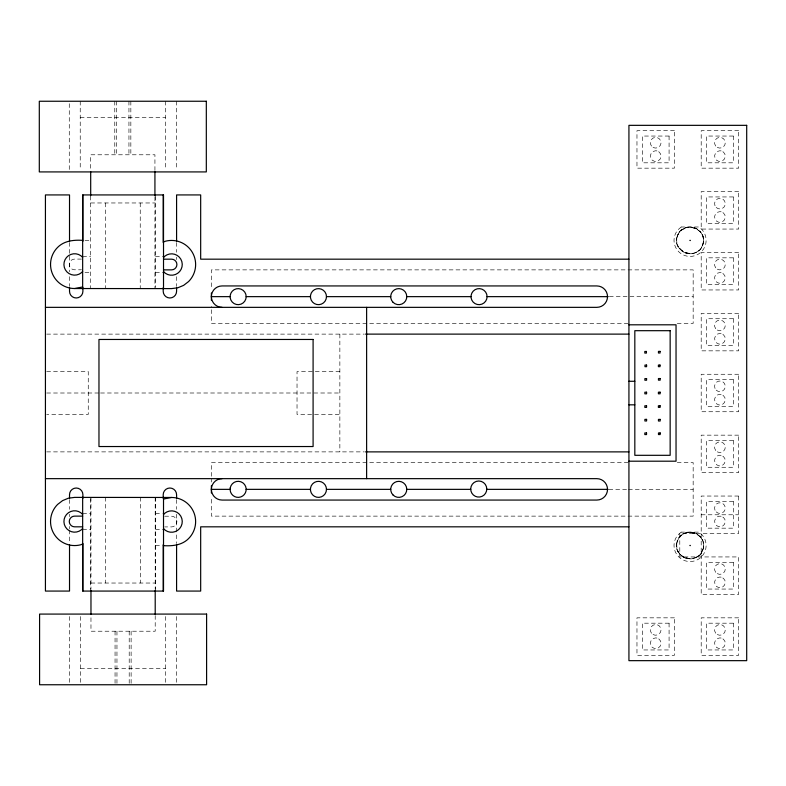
<?xml version="1.0" encoding="UTF-8"?>
<svg xmlns="http://www.w3.org/2000/svg" width="786" height="786" viewBox="0 0 786 786"><rect width="100%" height="100%" fill="white"/><g stroke="black" fill="none" stroke-linecap="round" stroke-linejoin="round"><path stroke-width="0.59" stroke-dasharray="3.93 2.95" d="M677.444 235.78C670.93 251.766 697.408 261.404 702.694 244.967C709.208 228.981 682.739 219.343 677.444 235.78L679.104 232.695M702.645 244.947L703.401 241.538M676.687 544.334C677.542 527.082 705.612 529.538 703.45 546.673C702.596 563.926 674.535 561.469 676.687 544.334L676.893 547.832M701.033 553.187L702.645 550.082M679.104 537.83L681.472 535.256M681.472 230.121L687.75 227.193M695.728 557.638L698.675 555.761M684.419 533.38L687.75 532.328L694.647 532.928M689.489 240.398L690.648 240.349M689.489 545.533L690.648 545.484M80.231 117.311L165.394 117.311M90.695 202.965L154.93 202.965M84.957 240.349L90.695 240.349M82.658 256.413L90.695 256.413M155.49 256.491L163.517 256.491M81.518 259.085L74.631 259.085A5.355 5.355 0 0 0 69.276 264.44A5.355 5.355 0 0 0 74.631 269.795L81.518 269.795M84.957 272.477L90.695 272.477M155.49 272.555L163.517 272.555M609.366 296.646L693.164 296.646M628.191 323.41L211.385 323.41L211.385 306.373M677.227 323.41L693.164 323.41L693.164 269.873L211.385 269.873L211.385 289.346M46.659 334.119L364.331 334.119M46.659 371.591L88.258 371.591L88.258 414.419L46.659 414.409M339.857 371.591L297.029 371.591L297.029 414.419L339.857 414.409M46.659 393.01L99.409 393M100.539 393L339.857 393M46.659 451.881L364.331 451.881M628.191 462.59L211.385 462.59L211.385 482.054M677.227 462.59L693.164 462.59L693.164 516.127L211.385 516.127L211.385 496.654M608.885 489.354L627.7 489.354M628.427 489.354L693.164 489.354M82.658 513.445L90.695 513.445M155.49 513.523L162.378 513.523M701.2 514.781L738.673 514.781M164.667 516.206L171.554 516.206A5.355 5.355 0 0 1 176.899 521.56A5.355 5.355 0 0 1 171.554 526.915L164.667 526.915M82.658 529.509L90.695 529.509M155.49 529.587L163.517 529.587M155.49 545.651L162.378 545.651M90.97 583.035L155.206 583.035M80.506 668.69L165.669 668.69M685.49 252.945L688.9 253.701M694.647 227.802L697.742 229.414M682.395 556.468L685.49 558.08M682.395 251.333L677.945 246.028M677.945 551.163L679.821 554.11M702.203 234.719L703.254 238.05M690.049 239.799L690.098 240.948M690.049 544.924L690.098 546.083M339.857 334.119L339.857 451.881M176.585 242.501L176.585 252.257M176.585 257.14L176.585 259.577M176.585 276.652L176.585 286.409M176.585 499.591L176.585 509.348M176.585 514.231L176.585 543.499M176.624 616.519L176.624 682.317M176.339 101.247L176.339 169.481M165.669 616.509L165.669 684.753M165.394 101.247L165.394 169.491M155.49 196.136L155.49 287.401M155.49 497.391L155.49 589.854M155.206 497.391L155.206 589.058M155.206 615.556L155.206 631.217L90.97 631.217L90.97 615.556M154.93 170.444L154.93 154.783L90.695 154.783L90.695 170.444M154.93 196.942L154.93 288.609M140.517 497.391L140.517 583.035M140.242 202.965L140.242 288.609M131.115 631.217L131.124 684.753M130.84 101.247L130.84 154.783M129.209 631.217L129.209 684.753M128.943 101.247L128.943 154.783M116.957 631.217L116.957 684.753M116.692 101.247L116.692 154.783M115.061 631.217L115.061 684.753M114.776 101.247L114.785 154.783M105.658 497.391L105.658 583.035M105.383 202.965L105.383 288.609M90.97 497.391L90.97 589.058M90.695 196.146L90.695 288.609M90.695 498.599L90.695 589.864M80.506 616.509L80.506 684.753M80.231 101.247L80.231 169.491M69.561 616.519L69.561 684.753M69.522 242.501L69.522 271.769M69.522 276.652L69.522 286.409M69.522 499.591L69.522 509.348M69.522 514.231L69.522 516.667M69.522 526.423L69.522 528.86M69.522 530.078L69.522 543.499M69.276 103.683L69.276 169.481M677.267 236.547C671.666 252.807 698.538 260.932 702.89 244.289C708.481 228.019 681.619 219.903 677.267 236.547M677.267 541.672C671.666 557.942 698.538 566.058 702.89 549.414C708.481 533.154 681.619 525.028 677.267 541.672M681.207 226.987L678.082 229.689A16.064 16.064 0 0 0 679.379 252.365A16.064 16.064 0 0 0 702.055 251.058A16.064 16.064 0 0 0 700.758 228.382L698.705 226.987L681.207 226.987M681.207 532.122L678.082 534.814A16.064 16.064 0 0 0 679.379 557.49A16.064 16.064 0 0 0 702.055 556.193A16.064 16.064 0 0 0 700.758 533.517L698.705 532.122L681.207 532.122M674.427 130.692L636.965 130.692L636.965 168.165L674.427 168.165L674.427 130.692M738.673 130.692L701.2 130.692L701.2 168.165L738.673 168.165L738.673 130.692M669.082 136.047L642.309 136.047L642.309 162.81L669.082 162.81L669.082 136.047M733.318 136.047L706.555 136.047L706.555 162.81L733.318 162.81L733.318 136.047M738.673 191.588L701.2 191.588L701.2 229.06L738.673 229.06L738.673 191.588M733.318 196.942L706.555 196.942L706.555 223.705L733.318 223.705L733.318 196.942M738.673 252.483L701.2 252.483L701.2 289.955L738.673 289.955L738.673 252.483M733.318 257.828L706.555 257.828L706.555 284.601L733.318 284.601L733.318 257.828M738.673 313.368L701.2 313.368L701.2 350.841L738.673 350.841L738.673 313.368M733.318 318.723L706.555 318.723L706.555 345.486L733.318 345.486L733.318 318.723M738.673 374.264L701.2 374.264L701.2 411.736L738.673 411.736L738.673 374.264M733.318 379.618L706.555 379.618L706.555 406.382L733.318 406.382L733.318 379.618M738.673 435.159L701.2 435.159L701.2 472.632L738.673 472.632L738.673 435.159M733.318 440.514L706.555 440.514L706.555 467.277L733.318 467.277L733.318 440.514M738.673 496.045L701.2 496.045L701.2 594.413L738.673 594.413L738.673 556.94L679.782 556.94L679.782 533.517L738.673 533.517L738.673 496.045M733.318 501.399L706.555 501.399L706.555 528.172L733.318 528.172L733.318 501.399M733.318 562.295L706.555 562.295L706.555 589.058L733.318 589.058L733.318 562.295M674.427 617.835L636.965 617.835L636.965 655.308L674.427 655.308L674.427 617.835M738.673 617.835L701.2 617.835L701.2 655.308L738.673 655.308L738.673 617.835M669.082 623.19L642.309 623.19L642.309 649.953L669.082 649.953L669.082 623.19M733.318 623.19L706.555 623.19L706.555 649.953L733.318 649.953L733.318 623.19M721.175 150.912L719.789 150.774A5.355 5.355 0 0 0 718.689 161.326L720.084 161.474A5.355 5.355 0 0 0 721.175 150.912M656.939 150.912L655.544 150.774A5.355 5.355 0 0 0 654.453 161.326L655.848 161.474A5.355 5.355 0 0 0 656.939 150.912M721.175 211.807L719.789 211.66A5.355 5.355 0 0 0 718.689 222.222L720.084 222.369A5.355 5.355 0 0 0 721.175 211.807M721.175 272.703L719.789 272.555A5.355 5.355 0 0 0 718.689 283.117L720.084 283.255A5.355 5.355 0 0 0 721.175 272.703M721.175 333.588L719.789 333.451A5.355 5.355 0 0 0 718.689 344.003L720.084 344.15A5.355 5.355 0 0 0 721.175 333.588M721.175 394.484L719.789 394.336A5.355 5.355 0 0 0 718.689 404.898L720.084 405.045A5.355 5.355 0 0 0 721.175 394.484M721.175 455.379L719.789 455.232A5.355 5.355 0 0 0 718.689 465.793L720.084 465.931A5.355 5.355 0 0 0 721.175 455.379M721.175 516.264L719.789 516.127A5.355 5.355 0 0 0 718.689 526.679L720.084 526.826A5.355 5.355 0 0 0 721.175 516.264M721.175 577.16L719.789 577.022A5.355 5.355 0 0 0 718.689 587.574L720.084 587.722A5.355 5.355 0 0 0 721.175 577.16M721.175 638.055L719.789 637.908A5.355 5.355 0 0 0 718.689 648.47L720.084 648.617A5.355 5.355 0 0 0 721.175 638.055M656.939 638.055L655.544 637.908A5.355 5.355 0 0 0 654.453 648.47L655.848 648.617A5.355 5.355 0 0 0 656.939 638.055M716.144 511.882A5.355 5.355 0 0 0 725.105 509.475A5.355 5.355 0 0 0 718.551 502.922A5.355 5.355 0 0 0 716.144 511.882M716.144 390.092A5.355 5.355 0 0 0 725.105 387.695A5.355 5.355 0 0 0 718.551 381.141A5.355 5.355 0 0 0 716.144 390.092M717.254 330.051A5.355 5.355 0 0 0 725.291 325.414A5.355 5.355 0 0 0 717.254 320.776A5.355 5.355 0 0 0 717.254 330.051M717.254 269.156A5.355 5.355 0 0 0 725.291 264.528A5.355 5.355 0 0 0 717.254 259.891A5.355 5.355 0 0 0 717.254 269.156M716.144 207.416A5.355 5.355 0 0 0 725.105 205.018A5.355 5.355 0 0 0 718.551 198.465A5.355 5.355 0 0 0 716.144 207.416M717.254 147.375A5.355 5.355 0 0 0 725.291 142.738A5.355 5.355 0 0 0 717.254 138.1A5.355 5.355 0 0 0 717.254 147.375M653.019 147.375A5.355 5.355 0 0 0 661.046 142.738A5.355 5.355 0 0 0 653.019 138.1A5.355 5.355 0 0 0 653.019 147.375M717.254 451.832A5.355 5.355 0 0 0 725.291 447.205A5.355 5.355 0 0 0 717.254 442.567A5.355 5.355 0 0 0 717.254 451.832M717.254 573.623A5.355 5.355 0 0 0 725.291 568.985A5.355 5.355 0 0 0 717.254 564.348A5.355 5.355 0 0 0 717.254 573.623M717.254 634.518A5.355 5.355 0 0 0 725.291 629.881A5.355 5.355 0 0 0 717.254 625.243A5.355 5.355 0 0 0 717.254 634.518M653.019 634.518A5.355 5.355 0 0 0 661.046 629.881A5.355 5.355 0 0 0 653.019 625.243A5.355 5.355 0 0 0 653.019 634.518M683.024 251.785A13.382 13.382 0 0 0 703.45 240.84A13.382 13.382 0 0 0 683.751 228.618A13.382 13.382 0 0 0 683.024 251.785M683.024 556.92A13.382 13.382 0 0 0 703.45 545.965A13.382 13.382 0 0 0 683.751 533.753A13.382 13.382 0 0 0 683.024 556.92"/><path stroke-width="1.18" d="M82.658 271.396L81.42 272.722A10.709 10.709 0 0 1 66.967 271.927A10.709 10.709 0 0 1 66.515 257.464A10.709 10.709 0 0 1 80.879 255.745L82.658 257.425M163.517 257.572L164.765 256.246A10.709 10.709 0 0 1 179.208 257.042A10.709 10.709 0 0 1 179.67 271.504A10.709 10.709 0 0 1 165.306 273.223L163.517 271.543M82.658 528.428L81.42 529.754A10.709 10.709 0 0 1 66.967 528.958A10.709 10.709 0 0 1 66.515 514.496A10.709 10.709 0 0 1 80.879 512.777L82.658 514.457M163.517 514.604L164.765 513.278A10.709 10.709 0 0 1 179.208 514.073A10.709 10.709 0 0 1 179.67 528.536A10.709 10.709 0 0 1 165.306 530.255L163.517 528.575M163.517 242L165.315 241.253A24.091 24.091 0 0 1 188.581 281.555L183.59 285.387L177.783 287.794L171.554 288.609L74.631 288.531A24.091 24.091 0 0 1 57.594 247.413C64.147 240.742 73.815 239.779 82.658 240.349M82.658 286.969L74.631 288.531M163.517 499.031L171.554 497.469A24.091 24.091 0 0 1 188.581 538.587C182.038 545.258 172.37 546.221 163.517 545.651M82.658 544L80.87 544.747A24.091 24.091 0 0 1 57.594 504.445L62.585 500.613L68.392 498.206L74.631 497.391L171.554 497.469M163.517 259.174L171.554 259.174A5.355 5.355 0 0 1 176.899 264.528A5.355 5.355 0 0 1 171.554 269.873L163.517 269.873M628.928 259.174L200.676 259.174L200.676 194.928L176.585 194.928L176.585 241.282M222.084 307.346A10.709 10.709 0 0 1 211.385 296.646L230.121 296.646M246.175 296.646A8.027 8.027 0 0 0 234.13 289.69A8.027 8.027 0 0 0 234.13 303.593A8.027 8.027 0 0 0 246.175 296.646L310.411 296.646M326.475 296.646A8.027 8.027 0 0 0 314.429 289.69A8.027 8.027 0 0 0 314.429 303.593A8.027 8.027 0 0 0 326.475 296.646L390.711 296.646M406.775 296.646L471.01 296.646M487.074 296.646A8.027 8.027 0 0 0 475.029 289.69A8.027 8.027 0 0 0 475.029 303.593A8.027 8.027 0 0 0 487.074 296.646L608.138 296.646M45.431 307.346L596.81 307.346A10.709 10.709 0 0 0 607.519 296.646A10.709 10.709 0 0 0 596.81 285.937L222.084 285.937A10.709 10.709 0 0 0 211.385 296.646M628.928 324.805L676.039 324.805L676.039 461.195L628.928 461.195M365.549 334.119L628.928 334.119M628.928 381.279L634.823 381.279M628.928 404.829L634.823 404.829M365.549 451.881L628.928 451.881M45.431 478.654L596.81 478.654A10.709 10.709 0 0 1 607.519 489.354A10.709 10.709 0 0 1 596.81 500.063L222.084 500.063A10.709 10.709 0 0 1 211.385 489.354A10.709 10.709 0 0 1 222.084 478.654M211.385 489.354L230.17 489.354M246.126 489.354L310.411 489.354M326.475 489.354A8.027 8.027 0 0 1 314.429 496.31A8.027 8.027 0 0 1 314.429 482.408A8.027 8.027 0 0 1 326.475 489.354L390.711 489.354M406.775 489.354L470.765 489.354M486.74 489.354L608.089 489.354M82.658 516.127L74.631 516.127A5.355 5.355 0 0 0 69.276 521.472A5.355 5.355 0 0 0 74.631 526.826L82.658 526.826M628.928 526.826L200.676 526.826L200.676 591.072L176.585 591.072L176.585 544.718M366.62 307.346L366.62 478.654M211.385 292.991L211.385 300.291M211.385 485.709L211.385 493.009M176.585 287.627L176.585 291.292A6.691 6.691 0 0 1 169.894 297.982A6.691 6.691 0 0 1 163.203 291.292L163.203 287.627M176.585 498.373L176.585 494.708A6.691 6.691 0 0 0 169.894 488.018A6.691 6.691 0 0 0 163.203 494.708L163.203 498.373M163.517 288.609L163.517 194.928L82.658 194.928L82.658 288.609M163.517 497.391L163.517 591.072L82.658 591.072L82.658 497.391M163.203 194.928L163.203 242.501M163.203 544.718L163.203 591.072M155.206 590.266L155.206 614.357M154.93 171.643L154.93 195.734M90.97 590.266L90.97 614.357M90.695 171.643L90.695 195.734M82.903 194.928L82.903 241.282M82.903 287.627L82.903 291.292A6.691 6.691 0 0 1 76.213 297.982A6.691 6.691 0 0 1 69.522 291.292L69.522 287.627M82.903 498.373L82.903 494.708A6.691 6.691 0 0 0 76.213 488.018A6.691 6.691 0 0 0 69.522 494.708L69.522 498.373M82.903 543.499L82.903 591.072M69.522 241.282L69.522 194.928L45.431 194.928L45.431 591.072L69.522 591.072L69.522 544.718M230.259 487.851L230.141 489.943A8.027 8.027 0 0 0 236.635 497.243L238.728 497.361A8.027 8.027 0 0 0 246.038 490.867L246.156 488.774A8.027 8.027 0 0 0 230.259 487.851M486.78 489.089L486.485 491.162A8.027 8.027 0 0 1 470.971 491.054L470.716 488.98A8.027 8.027 0 0 1 478.802 481.003A8.027 8.027 0 0 1 486.78 489.089M206.315 101.247L39.3 101.247L39.3 171.918L206.315 171.918L206.315 101.247M746.7 125.338L628.928 125.338L628.928 660.662L746.7 660.662L746.7 125.338M670.153 330.69L634.823 330.69L634.823 455.31L670.153 455.31L670.153 330.69M313.093 339.464L98.967 339.464L98.967 446.536L313.093 446.536L313.093 339.464M646.416 351.46L644.805 351.46L644.805 353.071L646.416 353.071L646.416 351.46M660.063 351.391L658.452 351.391L658.452 353.002L660.063 353.002L660.063 351.391M646.583 365.077L644.972 365.077L644.972 366.689L646.583 366.689L646.583 365.077M660.004 365.058L658.393 365.058L658.393 366.669L660.004 366.669L660.004 365.058M646.583 378.626L644.874 378.626L644.874 380.228L646.583 380.228L646.583 378.626M660.161 378.538L658.452 378.538L658.452 380.149L660.161 380.149L660.161 378.538M646.573 392.214L644.864 392.214L644.864 393.825L646.573 393.825L646.573 392.214M660.112 392.194L658.403 392.194L658.403 393.796L660.112 393.796L660.112 392.194M646.554 405.792L644.844 405.792L644.844 407.394L646.554 407.394L646.554 405.792M660.093 405.773L658.383 405.773L658.383 407.384L660.093 407.384L660.093 405.773M646.593 419.37L644.884 419.37L644.884 420.982L646.593 420.982L646.593 419.37M660.161 419.4L658.442 419.4L658.442 421.001L660.161 421.001L660.161 419.4M646.534 432.958L644.825 432.958L644.825 434.57L646.534 434.57L646.534 432.958M660.181 432.948L658.472 432.948L658.472 434.56L660.181 434.56L660.181 432.948M206.6 614.082L39.585 614.082L39.585 684.753L206.6 684.753L206.6 614.082M393.069 302.325A8.027 8.027 0 0 0 406.5 298.719A8.027 8.027 0 0 0 396.665 288.884A8.027 8.027 0 0 0 393.069 302.325M393.069 495.033A8.027 8.027 0 0 0 406.5 491.437A8.027 8.027 0 0 0 396.665 481.602A8.027 8.027 0 0 0 393.069 495.033"/></g></svg>
